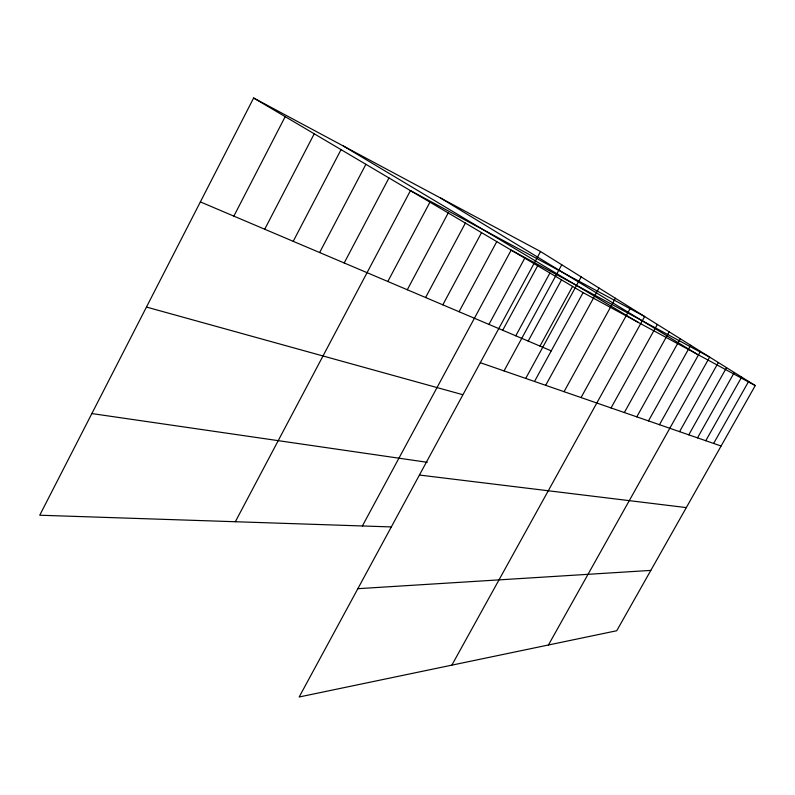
<?xml version="1.0" encoding="UTF-8"?>
<svg xmlns="http://www.w3.org/2000/svg" width="795" height="795" viewBox="0 0 795 795"><rect width="100%" height="100%" fill="white"/><g stroke="black" fill="none" stroke-linecap="round" stroke-linejoin="round"><path stroke-width="1.19" d="M540.53 251.518L299.168 696.996L616.731 630.743L755.25 385.575L540.53 251.518L253.635 98.004L39.75 515.22L391.319 526.926M233.859 216.131L285.186 116.636M264.715 229.228L314.234 133.798M293.216 241.322L341.045 149.639M319.63 252.542L365.889 164.307M344.185 262.966L388.964 177.941M235.34 521.729L410.449 190.631L644.636 316.519L451.848 665.147M387.821 281.49L429.946 202.149M407.288 289.748L448.221 212.941M425.583 297.519L465.383 223.077M442.815 304.833L481.541 232.627M459.063 311.729L496.776 241.62M362.371 525.962L511.165 250.127L709.657 357.114L548.431 644.993M488.945 324.41L524.77 258.166M502.708 330.253L537.668 265.778M515.776 335.808L549.902 273.003M504.03 370.907L561.767 264.775M528.188 341.075L561.518 279.87M539.994 346.083L572.579 286.399M525.733 378.42L581.185 276.899M534.975 380.616L583.103 292.62L253.635 98.004M545.678 385.327L599.003 288.029M564.053 391.677L615.419 298.274M581.046 397.56L630.584 307.745M611.047 407.944L657.336 324.44M624.343 412.545L669.181 331.843M636.795 416.848L680.272 338.769M648.481 420.893L690.676 345.259M659.462 424.699L700.455 351.36M679.566 431.645L718.332 362.53M688.778 434.845L726.531 367.648M697.513 437.856L734.292 372.497M705.781 440.718L741.646 377.078M713.632 443.441L748.622 381.441M357.859 588.688L650.827 570.403M419.432 475.042L686.314 507.598M91.862 413.569L427.253 462.302M146.469 307.059L462.611 394.658M480.299 362.699L721.095 446.025M200.37 201.91L551.253 350.863M583.103 292.62L755.25 385.575M343.281 145.972L638.216 322.382M440.688 198.094L696.728 353.974"/></g></svg>
